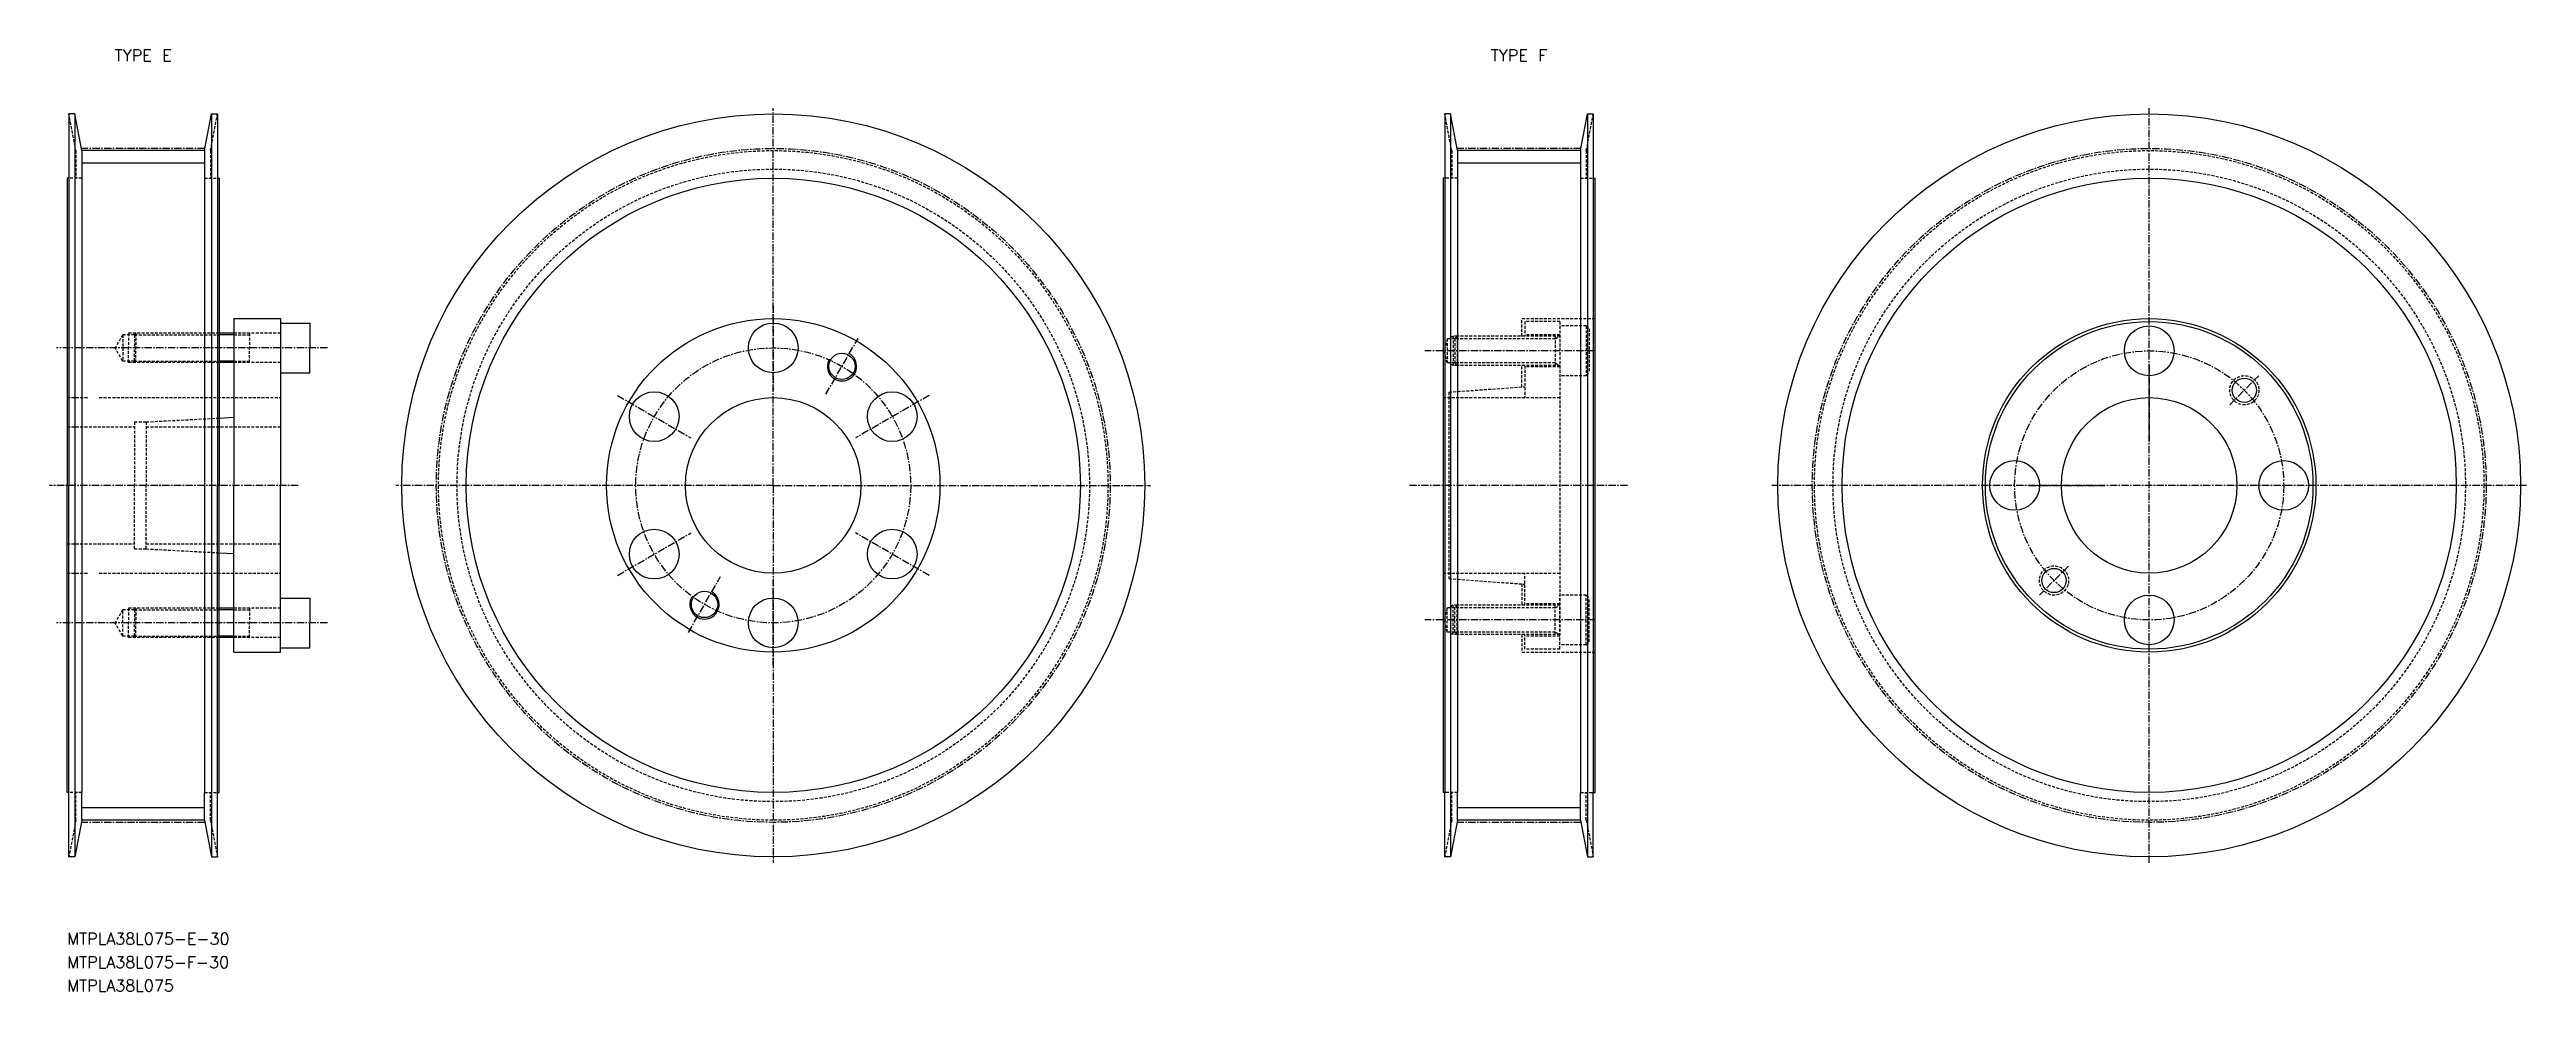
# Model space of a CAD drawing. Extents: x -111 to 312, y 25 to 186.
import ezdxf
from ezdxf.enums import TextEntityAlignment as Align

# ---------------------------------------------------------------- set-up
doc = ezdxf.new("R2010")
doc.units = 0
doc.linetypes.add('CENTER', pattern=[2, 1.25, -0.25, 0.25, -0.25])
doc.linetypes.add('DASHED', pattern=[0.75, 0.5, -0.25])
doc.layers.get('0').update_dxf_attribs({"linetype": 'CONTINUOUS'})
doc.layers.add('CENTER', color=1, linetype='CENTER')
doc.styles.add('MISUMI', font='txt.shx')

msp = doc.modelspace()

# ---------------------------------------------------------------- linework, layer by layer
at = {"color": 7, "linetype": 'CONTINUOUS'}
for p, q in [((-106.96, 175.1), (-107.96, 175.1)), ((-107.96, 175.1), (-107.96, 164.1)), ((-105.76, 168.82), (-106.96, 175.1)), ((-106.96, 175.1), (-106.96, 48.1)), ((-84.76, 168.82), (-83.56, 175.1)), ((-83.56, 175.1), (-82.56, 175.1)), ((-83.56, 175.1), (-83.56, 48.1)), ((-82.56, 175.1), (-82.56, 164.1)), ((128.26, 175.1), (127.26, 175.1)), ((127.26, 175.1), (127.26, 164.1)), ((129.46, 168.82), (128.26, 175.1)), ((128.26, 175.1), (128.26, 48.1)), ((150.46, 168.82), (151.66, 175.1)), ((151.66, 175.1), (152.66, 175.1)), ((151.66, 175.1), (151.66, 48.1)), ((152.66, 175.1), (152.66, 164.1)), ((-105.76, 168.82), (-105.76, 164.1)), ((-84.76, 168.82), (-105.76, 168.82)), ((-84.76, 168.82), (-84.76, 164.1)), ((129.46, 168.82), (129.46, 164.1)), ((150.46, 168.82), (129.46, 168.82)), ((150.46, 168.82), (150.46, 164.1)), ((-107.96, 164.1), (-108.26, 164.1)), ((-108.26, 164.1), (-108.26, 111.6)), ((-107.96, 164.1), (-107.96, 111.6)), ((-105.76, 164.1), (-105.76, 59.1)), ((-84.76, 164.1), (-84.76, 59.1)), ((-82.56, 164.1), (-82.26, 164.1)), ((-82.56, 164.1), (-82.56, 111.6)), ((-82.26, 164.1), (-82.26, 137.6)), ((127.26, 164.1), (126.96, 164.1)), ((126.96, 164.1), (126.96, 59.1)), ((127.26, 164.1), (127.26, 59.1)), ((129.46, 164.1), (129.46, 59.1)), ((150.46, 164.1), (150.46, 59.1)), ((152.66, 164.1), (152.96, 164.1)), ((152.66, 164.1), (152.66, 59.1)), ((152.96, 59.1), (152.96, 164.1)), ((-79.76, 140.1), (-79.76, 137.6)), ((-79.76, 140.1), (-71.76, 140.1)), ((-71.76, 140.1), (-71.76, 139.35)), ((-82.26, 137.6), (-82.26, 132.6)), ((-79.76, 137.6), (-82.26, 137.6)), ((-79.76, 137.6), (-79.76, 132.6)), ((-71.76, 139.35), (-66.76, 139.35)), ((-71.76, 139.35), (-71.76, 130.85)), ((-66.76, 139.35), (-66.76, 135.1)), ((-79.76, 132.6), (-82.26, 132.6)), ((-82.26, 132.6), (-82.26, 123.11)), ((-79.76, 132.6), (-79.76, 111.6)), ((-66.76, 130.85), (-66.76, 135.1)), ((-71.76, 130.85), (-66.76, 130.85)), ((-71.76, 130.85), (-71.76, 111.6)), ((-82.26, 123.11), (-79.76, 123.25)), ((-82.26, 123.11), (-82.26, 111.6)), ((-108.26, 59.1), (-108.26, 111.6)), ((-107.96, 59.1), (-107.96, 111.6)), ((-82.56, 59.1), (-82.56, 111.6)), ((-82.26, 90.6), (-82.26, 111.6)), ((-79.76, 90.6), (-79.76, 111.6)), ((-71.76, 92.35), (-71.76, 111.6)), ((-82.26, 100.08), (-79.76, 99.95)), ((-82.26, 85.6), (-82.26, 90.6)), ((-79.76, 90.6), (-82.26, 90.6)), ((-79.76, 85.6), (-79.76, 90.6)), ((-71.76, 92.35), (-66.76, 92.35)), ((-71.76, 83.85), (-71.76, 92.35)), ((-66.76, 92.35), (-66.76, 88.1)), ((-79.76, 85.6), (-82.26, 85.6)), ((-82.26, 59.1), (-82.26, 85.6)), ((-79.76, 83.1), (-79.76, 85.6)), ((-66.76, 83.85), (-66.76, 88.1)), ((-79.76, 83.1), (-71.76, 83.1)), ((-71.76, 83.1), (-71.76, 83.85)), ((-71.76, 83.85), (-66.76, 83.85)), ((-107.96, 59.1), (-108.26, 59.1)), ((-107.96, 48.1), (-107.96, 59.1)), ((-105.76, 54.37), (-105.76, 59.1)), ((-84.76, 54.37), (-84.76, 59.1)), ((-82.56, 59.1), (-82.26, 59.1)), ((-82.56, 48.1), (-82.56, 59.1)), ((127.26, 59.1), (126.96, 59.1)), ((127.26, 48.1), (127.26, 59.1)), ((129.46, 54.37), (129.46, 59.1)), ((150.46, 54.37), (150.46, 59.1)), ((152.66, 59.1), (152.96, 59.1)), ((152.66, 48.1), (152.66, 59.1)), ((-105.76, 54.37), (-106.96, 48.1)), ((-84.76, 54.37), (-105.76, 54.37)), ((-84.76, 54.37), (-83.56, 48.1)), ((129.46, 54.37), (128.26, 48.1)), ((150.46, 54.37), (129.46, 54.37)), ((150.46, 54.37), (151.66, 48.1)), ((-106.96, 48.1), (-107.96, 48.1)), ((-83.56, 48.1), (-82.56, 48.1)), ((128.26, 48.1), (127.26, 48.1)), ((151.66, 48.1), (152.66, 48.1))]:
    msp.add_line(p, q, dxfattribs=at)
at = {"color": 3, "linetype": 'DASHED'}
for p, q in [((-106.76, 168.82), (-107.96, 175.1)), ((-83.76, 168.82), (-82.56, 175.1)), ((128.46, 168.82), (127.26, 175.1)), ((151.46, 168.82), (152.66, 175.1)), ((-106.76, 168.82), (-106.76, 164.1)), ((-83.76, 168.82), (-83.76, 164.1)), ((128.46, 168.82), (128.46, 164.1)), ((151.46, 168.82), (151.46, 164.1)), ((-105.76, 164.1), (-107.96, 164.1)), ((-84.76, 164.1), (-82.56, 164.1)), ((129.46, 164.1), (127.26, 164.1)), ((150.46, 164.1), (152.66, 164.1)), ((140.46, 140.1), (152.96, 140.1)), ((140.46, 137.1), (140.46, 140.1)), ((-98.76, 137.35), (-100.06, 135.1)), ((-96.76, 137.35), (-98.76, 137.35)), ((-98.76, 137.35), (-98.76, 132.85)), ((-97.76, 137.6), (-97.76, 135.1)), ((-96.51, 137.6), (-97.76, 137.6)), ((-96.51, 137.6), (-96.76, 137.35)), ((-96.76, 137.35), (-96.76, 135.1)), ((-96.76, 137.35), (-82.26, 137.35)), ((-96.51, 137.6), (-96.51, 135.1)), ((-82.26, 137.6), (-96.51, 137.6)), ((-71.76, 137.6), (-79.76, 137.6)), ((-79.76, 137.35), (-77.1, 137.35)), ((-77.1, 137.6), (-77.1, 135.1)), ((127.66, 136.67), (127.18, 134.6)), ((128.96, 136.67), (127.66, 136.67)), ((127.66, 136.67), (127.66, 132.53)), ((128.7, 137.1), (127.95, 136.67)), ((129.4, 137.1), (128.7, 137.1)), ((128.7, 137.1), (128.7, 132.1)), ((129.4, 137.1), (128.96, 136.66)), ((128.96, 136.67), (128.96, 132.53)), ((146.16, 136.66), (128.96, 136.66)), ((146.96, 137.1), (129.4, 137.1)), ((129.4, 137.1), (129.4, 132.1)), ((146.96, 139.6), (140.96, 139.6)), ((140.96, 139.6), (140.96, 137.1)), ((146.96, 137.35), (140.96, 137.35)), ((146.16, 137.1), (146.16, 132.1)), ((146.16, 136.66), (146.91, 137.1)), ((146.96, 139.6), (146.96, 86.1)), ((151.46, 138.85), (146.96, 138.85)), ((146.96, 138.85), (146.96, 130.35)), ((151.46, 138.85), (151.46, 130.35)), ((151.46, 138.85), (151.96, 138.35)), ((151.96, 138.35), (151.96, 130.85)), ((-98.76, 132.85), (-100.06, 135.1)), ((-96.76, 132.85), (-98.76, 132.85)), ((-97.76, 132.6), (-97.76, 135.1)), ((-96.51, 132.6), (-97.76, 132.6)), ((-96.76, 132.85), (-96.76, 135.1)), ((-96.51, 132.6), (-96.76, 132.85)), ((-96.76, 132.85), (-82.26, 132.85)), ((-96.51, 132.6), (-96.51, 135.1)), ((-82.26, 132.6), (-96.51, 132.6)), ((-79.76, 132.85), (-77.1, 132.85)), ((-71.76, 132.6), (-79.76, 132.6)), ((-77.1, 132.6), (-77.1, 135.1)), ((127.66, 132.53), (127.18, 134.6)), ((128.96, 132.53), (127.66, 132.53)), ((128.7, 132.1), (127.95, 132.53)), ((129.4, 132.1), (128.7, 132.1)), ((146.16, 132.53), (128.96, 132.53)), ((129.39, 132.1), (128.96, 132.53)), ((146.96, 132.1), (129.39, 132.1)), ((140.46, 128.44), (140.46, 132.1)), ((140.96, 132.1), (140.96, 126.6)), ((146.96, 131.85), (140.96, 131.85)), ((146.16, 132.53), (146.91, 132.1)), ((127.96, 127.54), (140.96, 128.47)), ((127.96, 127.54), (127.96, 95.66)), ((151.46, 130.35), (146.96, 130.35)), ((151.46, 130.35), (151.96, 130.85)), ((-108.26, 126.6), (-104.76, 126.6)), ((-102.76, 126.6), (-71.76, 126.6)), ((-94.76, 122.45), (-82.26, 123.11)), ((126.96, 126.6), (146.96, 126.6)), ((-108.26, 121.6), (-96.76, 121.6)), ((-96.76, 122.45), (-94.76, 122.45)), ((-96.76, 122.45), (-96.76, 111.6)), ((-94.76, 122.45), (-94.76, 111.6)), ((-94.76, 121.6), (-71.76, 121.6)), ((-96.76, 100.75), (-96.76, 111.6)), ((-94.76, 100.75), (-94.76, 111.6)), ((-108.26, 101.6), (-96.76, 101.6)), ((-96.76, 100.75), (-94.76, 100.75)), ((-94.76, 101.6), (-71.76, 101.6)), ((-94.76, 100.75), (-82.26, 100.08)), ((-108.26, 96.6), (-104.76, 96.6)), ((-102.76, 96.6), (-71.76, 96.6)), ((126.96, 96.6), (146.96, 96.6)), ((127.96, 95.66), (140.96, 94.72)), ((140.46, 94.76), (140.46, 91.1)), ((140.96, 91.1), (140.96, 96.6)), ((-98.76, 90.35), (-100.06, 88.1)), ((-96.76, 90.35), (-98.76, 90.35)), ((-98.76, 85.85), (-98.76, 90.35)), ((-97.76, 90.6), (-97.76, 88.1)), ((-96.51, 90.6), (-97.76, 90.6)), ((-96.51, 90.6), (-96.76, 90.35)), ((-96.76, 90.35), (-96.76, 88.1)), ((-96.76, 90.35), (-82.26, 90.35)), ((-96.51, 90.6), (-96.51, 88.1)), ((-82.26, 90.6), (-96.51, 90.6)), ((-71.76, 90.6), (-79.76, 90.6)), ((-79.76, 90.35), (-77.1, 90.35)), ((-77.1, 90.6), (-77.1, 88.1)), ((127.66, 90.67), (127.18, 88.6)), ((127.66, 86.53), (127.66, 90.67)), ((128.96, 90.67), (127.66, 90.67)), ((128.7, 91.1), (127.95, 90.67)), ((129.4, 91.1), (128.7, 91.1)), ((128.7, 86.1), (128.7, 91.1)), ((129.39, 91.1), (128.96, 90.67)), ((146.16, 90.67), (128.96, 90.67)), ((128.96, 86.53), (128.96, 90.67)), ((146.96, 91.1), (129.39, 91.1)), ((129.4, 86.1), (129.4, 91.1)), ((146.96, 91.35), (140.96, 91.35)), ((146.16, 86.1), (146.16, 91.1)), ((146.16, 90.67), (146.91, 91.1)), ((151.46, 92.85), (146.96, 92.85)), ((146.96, 83.6), (146.96, 92.85)), ((151.46, 84.35), (151.46, 92.85)), ((151.46, 92.85), (151.96, 92.35)), ((151.96, 84.85), (151.96, 92.35)), ((-98.76, 85.85), (-100.06, 88.1)), ((-96.76, 85.85), (-98.76, 85.85)), ((-97.76, 85.6), (-97.76, 88.1)), ((-96.51, 85.6), (-97.76, 85.6)), ((-96.76, 85.85), (-96.76, 88.1)), ((-96.51, 85.6), (-96.76, 85.85)), ((-96.76, 85.85), (-82.26, 85.85)), ((-96.51, 85.6), (-96.51, 88.1)), ((-82.26, 85.6), (-96.51, 85.6)), ((-79.76, 85.85), (-77.1, 85.85)), ((-71.76, 85.6), (-79.76, 85.6)), ((-77.1, 85.6), (-77.1, 88.1)), ((127.66, 86.53), (127.18, 88.6)), ((128.96, 86.53), (127.66, 86.53)), ((128.7, 86.1), (127.95, 86.53)), ((129.4, 86.1), (128.7, 86.1)), ((146.16, 86.53), (128.96, 86.53)), ((129.4, 86.1), (128.96, 86.53)), ((146.96, 86.1), (129.4, 86.1)), ((140.46, 86.1), (140.46, 83.1)), ((140.96, 83.6), (140.96, 86.1)), ((146.96, 85.85), (140.96, 85.85)), ((146.16, 86.53), (146.91, 86.1)), ((151.46, 84.35), (151.96, 84.85)), ((140.46, 83.1), (152.96, 83.1)), ((146.96, 83.6), (140.96, 83.6)), ((151.46, 84.35), (146.96, 84.35)), ((-105.76, 59.1), (-107.96, 59.1)), ((-106.76, 54.37), (-106.76, 59.1)), ((-84.76, 59.1), (-82.56, 59.1)), ((-83.76, 54.37), (-83.76, 59.1)), ((129.46, 59.1), (127.26, 59.1)), ((128.46, 54.37), (128.46, 59.1)), ((150.46, 59.1), (152.66, 59.1)), ((151.46, 54.37), (151.46, 59.1)), ((-106.76, 54.37), (-107.96, 48.1)), ((-83.76, 54.37), (-82.56, 48.1)), ((128.46, 54.37), (127.26, 48.1)), ((151.46, 54.37), (152.66, 48.1))]:
    msp.add_line(p, q, dxfattribs=at)
at = {"color": 3, "linetype": 'CONTINUOUS'}
for p, q in [((-84.76, 166.69), (-105.76, 166.69)), ((150.46, 166.69), (129.46, 166.69)), ((-84.76, 56.5), (-105.76, 56.5)), ((150.46, 56.5), (129.46, 56.5))]:
    msp.add_line(p, q, dxfattribs=at)
at = {"color": 3}
for p, q in [((-79.76, 137.35), (-82.26, 137.35)), ((-79.76, 132.85), (-82.26, 132.85)), ((-79.76, 90.35), (-82.26, 90.35)), ((-79.76, 85.85), (-82.26, 85.85))]:
    msp.add_line(p, q, dxfattribs=at)
at = {"color": 7, "linetype": 'CONTINUOUS'}
for centre, radius in [((12.46, 111.6), 63.5), ((247.69, 111.6), 63.5), ((12.46, 111.6), 52.5), ((247.69, 111.6), 52.5), ((12.46, 111.6), 28.5), ((12.46, 111.6), 28.5), ((247.69, 111.6), 28.5), ((12.46, 135.1), 4.25), ((247.69, 111.6), 28), ((247.69, 134.6), 4.25), ((24.21, 131.95), 2.25), ((-7.89, 123.35), 4.25), ((32.81, 123.35), 4.25), ((263.95, 127.86), 2.07), ((12.46, 111.6), 15), ((247.69, 111.6), 15), ((224.69, 111.6), 4.25), ((270.69, 111.6), 4.25), ((-7.89, 99.85), 4.25), ((32.81, 99.85), 4.25), ((231.42, 95.34), 2.07), ((0.71, 91.25), 2.25), ((12.46, 88.1), 4.25), ((247.69, 88.6), 4.25)]:
    msp.add_circle(centre, radius, dxfattribs=at)
at = {"color": 3, "linetype": 'DASHED'}
for centre, radius in [((12.46, 111.6), 57.23), ((12.46, 111.6), 54.06), ((247.69, 111.6), 57.23), ((247.69, 111.6), 54.06), ((263.95, 127.86), 2.5), ((231.42, 95.34), 2.5)]:
    msp.add_circle(centre, radius, dxfattribs=at)
at = {"color": 3}
for centre in [(24.21, 131.95), (0.71, 91.25)]:
    msp.add_arc(centre, 2.5, 150, 62, dxfattribs=at)
at = {"layer": 'CENTER', "color": 1, "linetype": 'CENTER'}
for p, q in [((12.46, 111.6), (12.46, 176.1)), ((247.69, 47.1), (247.69, 176.1)), ((-84.69, 169.2), (-105.84, 169.2)), ((150.53, 169.2), (129.39, 169.2)), ((12.46, 142.35), (12.46, 127.85)), ((21.46, 127.19), (26.96, 136.71)), ((-63.76, 135.1), (-110.06, 135.1)), ((152.96, 134.6), (123.88, 134.6)), ((247.69, 132.1), (247.69, 119.1)), ((261.47, 125.39), (266.42, 130.34)), ((-14.17, 126.97), (-1.61, 119.72)), ((39.09, 126.97), (26.53, 119.72)), ((-68.76, 111.6), (-111.26, 111.6)), ((12.46, 111.6), (-52.04, 111.6)), ((12.46, 111.6), (12.46, 47.1)), ((12.46, 111.6), (76.96, 111.6)), ((158.49, 111.6), (121.14, 111.6)), ((312.19, 111.6), (183.19, 111.6)), ((227.19, 111.6), (240.19, 111.6)), ((268.19, 111.6), (255.19, 111.6)), ((-14.17, 96.22), (-1.61, 103.47)), ((39.09, 96.22), (26.53, 103.47)), ((247.69, 91.1), (247.69, 104.1)), ((233.9, 97.81), (228.95, 92.86)), ((-2.04, 86.48), (3.46, 96.01)), ((12.46, 80.85), (12.46, 95.35)), ((-63.76, 88.1), (-110.06, 88.1)), ((152.96, 88.6), (123.88, 88.6)), ((-84.69, 53.99), (-105.84, 53.99)), ((150.53, 53.99), (129.39, 53.99))]:
    msp.add_line(p, q, dxfattribs=at)
for centre, radius in [((12.46, 111.6), 57.6), ((247.69, 111.6), 57.6), ((12.46, 111.6), 23.5), ((247.69, 111.6), 23)]:
    msp.add_circle(centre, radius, dxfattribs=at)

# ---------------------------------------------------------------- texts
at = {"color": 7, "linetype": 'CONTINUOUS', "style": 'MISUMI'}
for s, p in [('TYPE E', (-95.26, 185.1)), ('TYPE F', (139.96, 185.1))]:
    msp.add_text(s, height=2, dxfattribs=at).set_placement(p, align=Align.MIDDLE_CENTER)
for s, p in [('MTPLA38L075-E-30', (-108.26, 33.1)), ('MTPLA38L075-F-30', (-108.26, 29.1)), ('MTPLA38L075', (-108.26, 25.1))]:
    msp.add_text(s, height=2, dxfattribs=at).set_placement(p)

doc.saveas('drawing.dxf')
